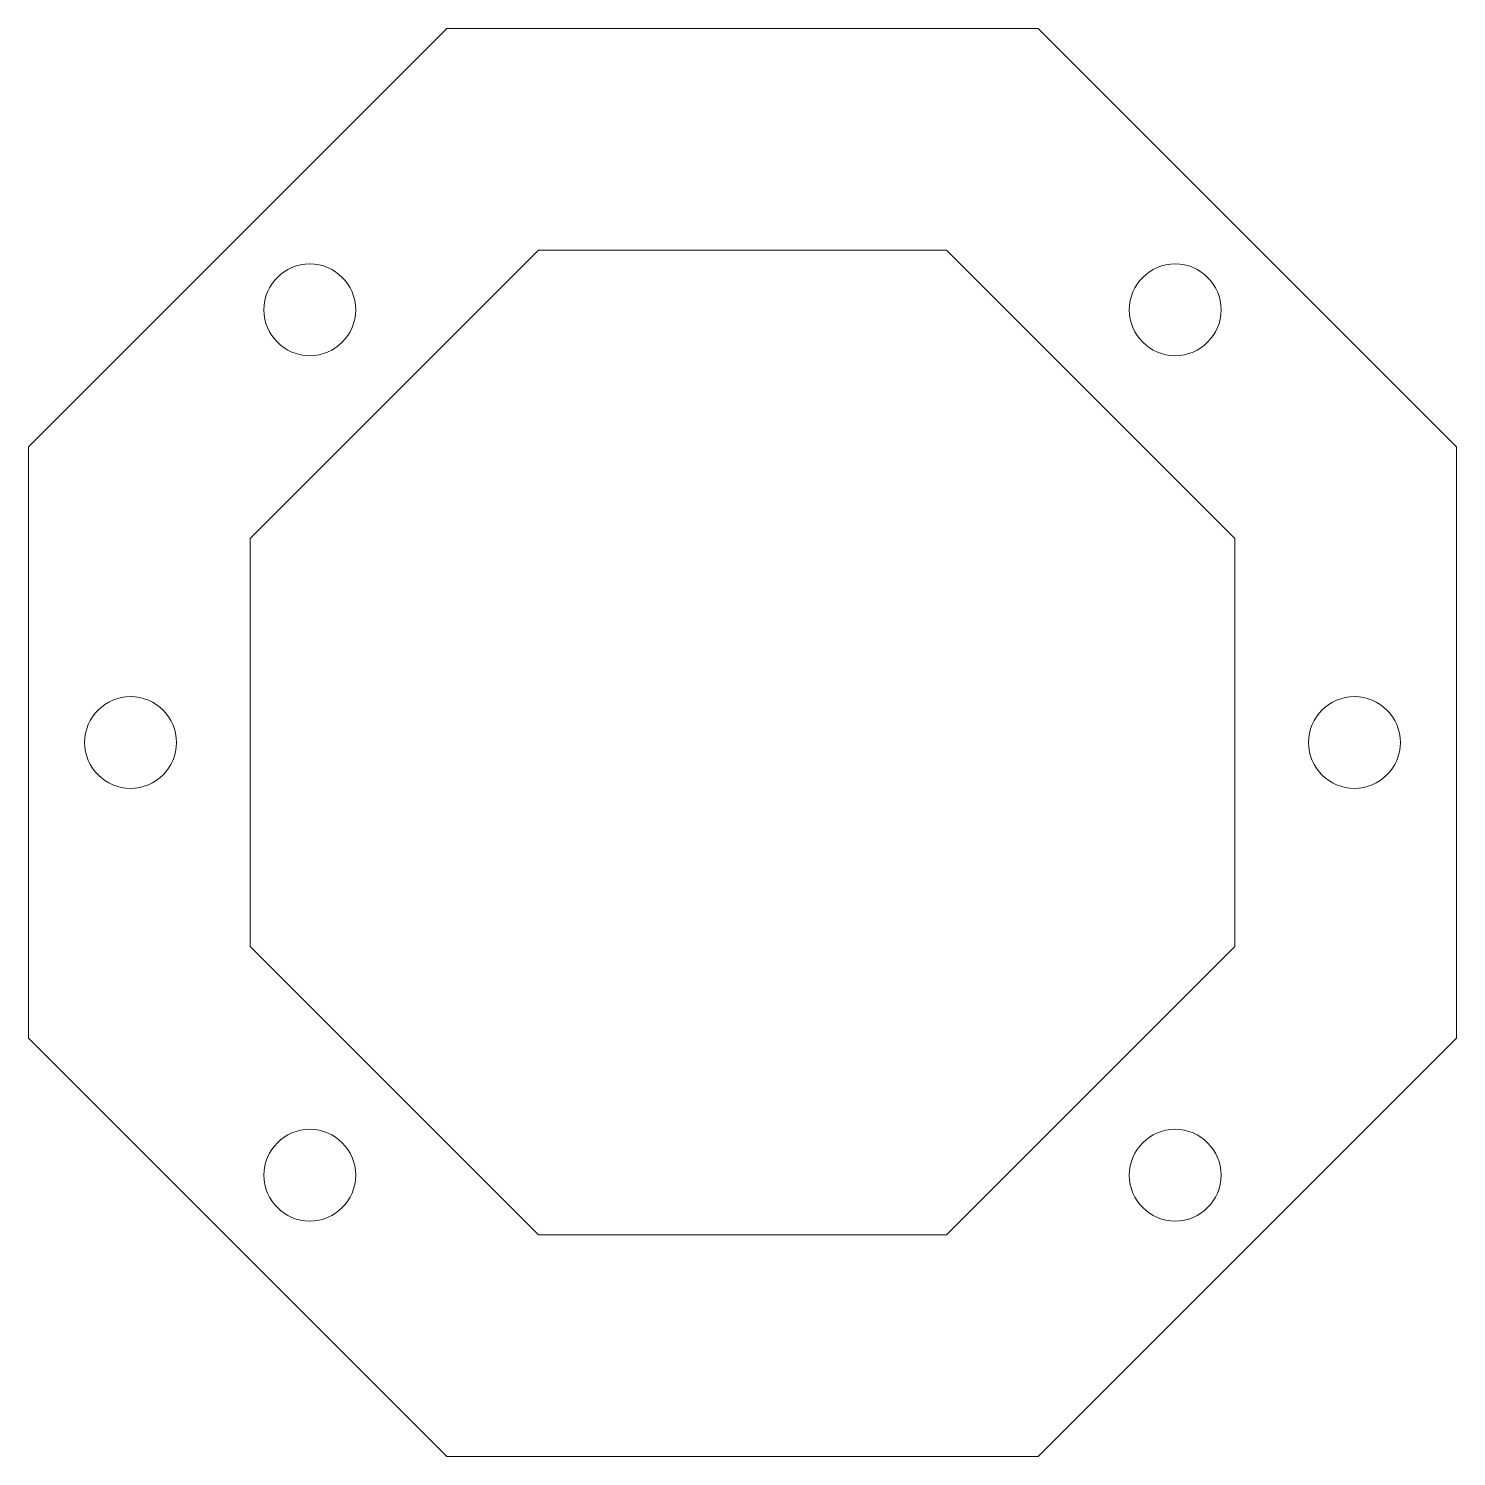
# Model space of a CAD drawing. Header units: millimetres. Extents: x -82 to 198, y 0 to 280.
import ezdxf

# ---------------------------------------------------------------- set-up
doc = ezdxf.new("R2010")
doc.units = ezdxf.units.MM
doc.layers.add('IV_INTERIOR_PROFILES', color=7, linetype='Continuous', lineweight=5)
doc.layers.add('IV_OUTER_PROFILE', color=7, linetype='Continuous', lineweight=5)

msp = doc.modelspace()

# ---------------------------------------------------------------- linework, layer by layer
at = {"layer": 'IV_INTERIOR_PROFILES'}
for p, q in [((-38.58, 180), (17.99, 236.57)), ((17.99, 236.57), (97.99, 236.57)), ((97.99, 236.57), (154.56, 180)), ((-38.58, 100), (-38.58, 180)), ((154.56, 180), (154.56, 100)), ((17.99, 43.43), (-38.58, 100)), ((154.56, 100), (97.99, 43.43)), ((97.99, 43.43), (17.99, 43.43))]:
    msp.add_line(p, q, dxfattribs=at)
for centre in [(-26.86, 224.85), (142.84, 224.85), (-62.01, 140), (177.99, 140), (-26.86, 55.15), (142.84, 55.15)]:
    msp.add_circle(centre, 9, dxfattribs=at)
at = {"layer": 'IV_OUTER_PROFILE'}
for p, q in [((-82.01, 197.99), (0, 280)), ((0, 280), (115.98, 280)), ((115.98, 280), (197.99, 197.99)), ((-82.01, 82.01), (-82.01, 197.99)), ((197.99, 197.99), (197.99, 82.01)), ((0, 0), (-82.01, 82.01)), ((197.99, 82.01), (115.98, 0)), ((115.98, 0), (0, 0))]:
    msp.add_line(p, q, dxfattribs=at)

doc.saveas('drawing.dxf')
